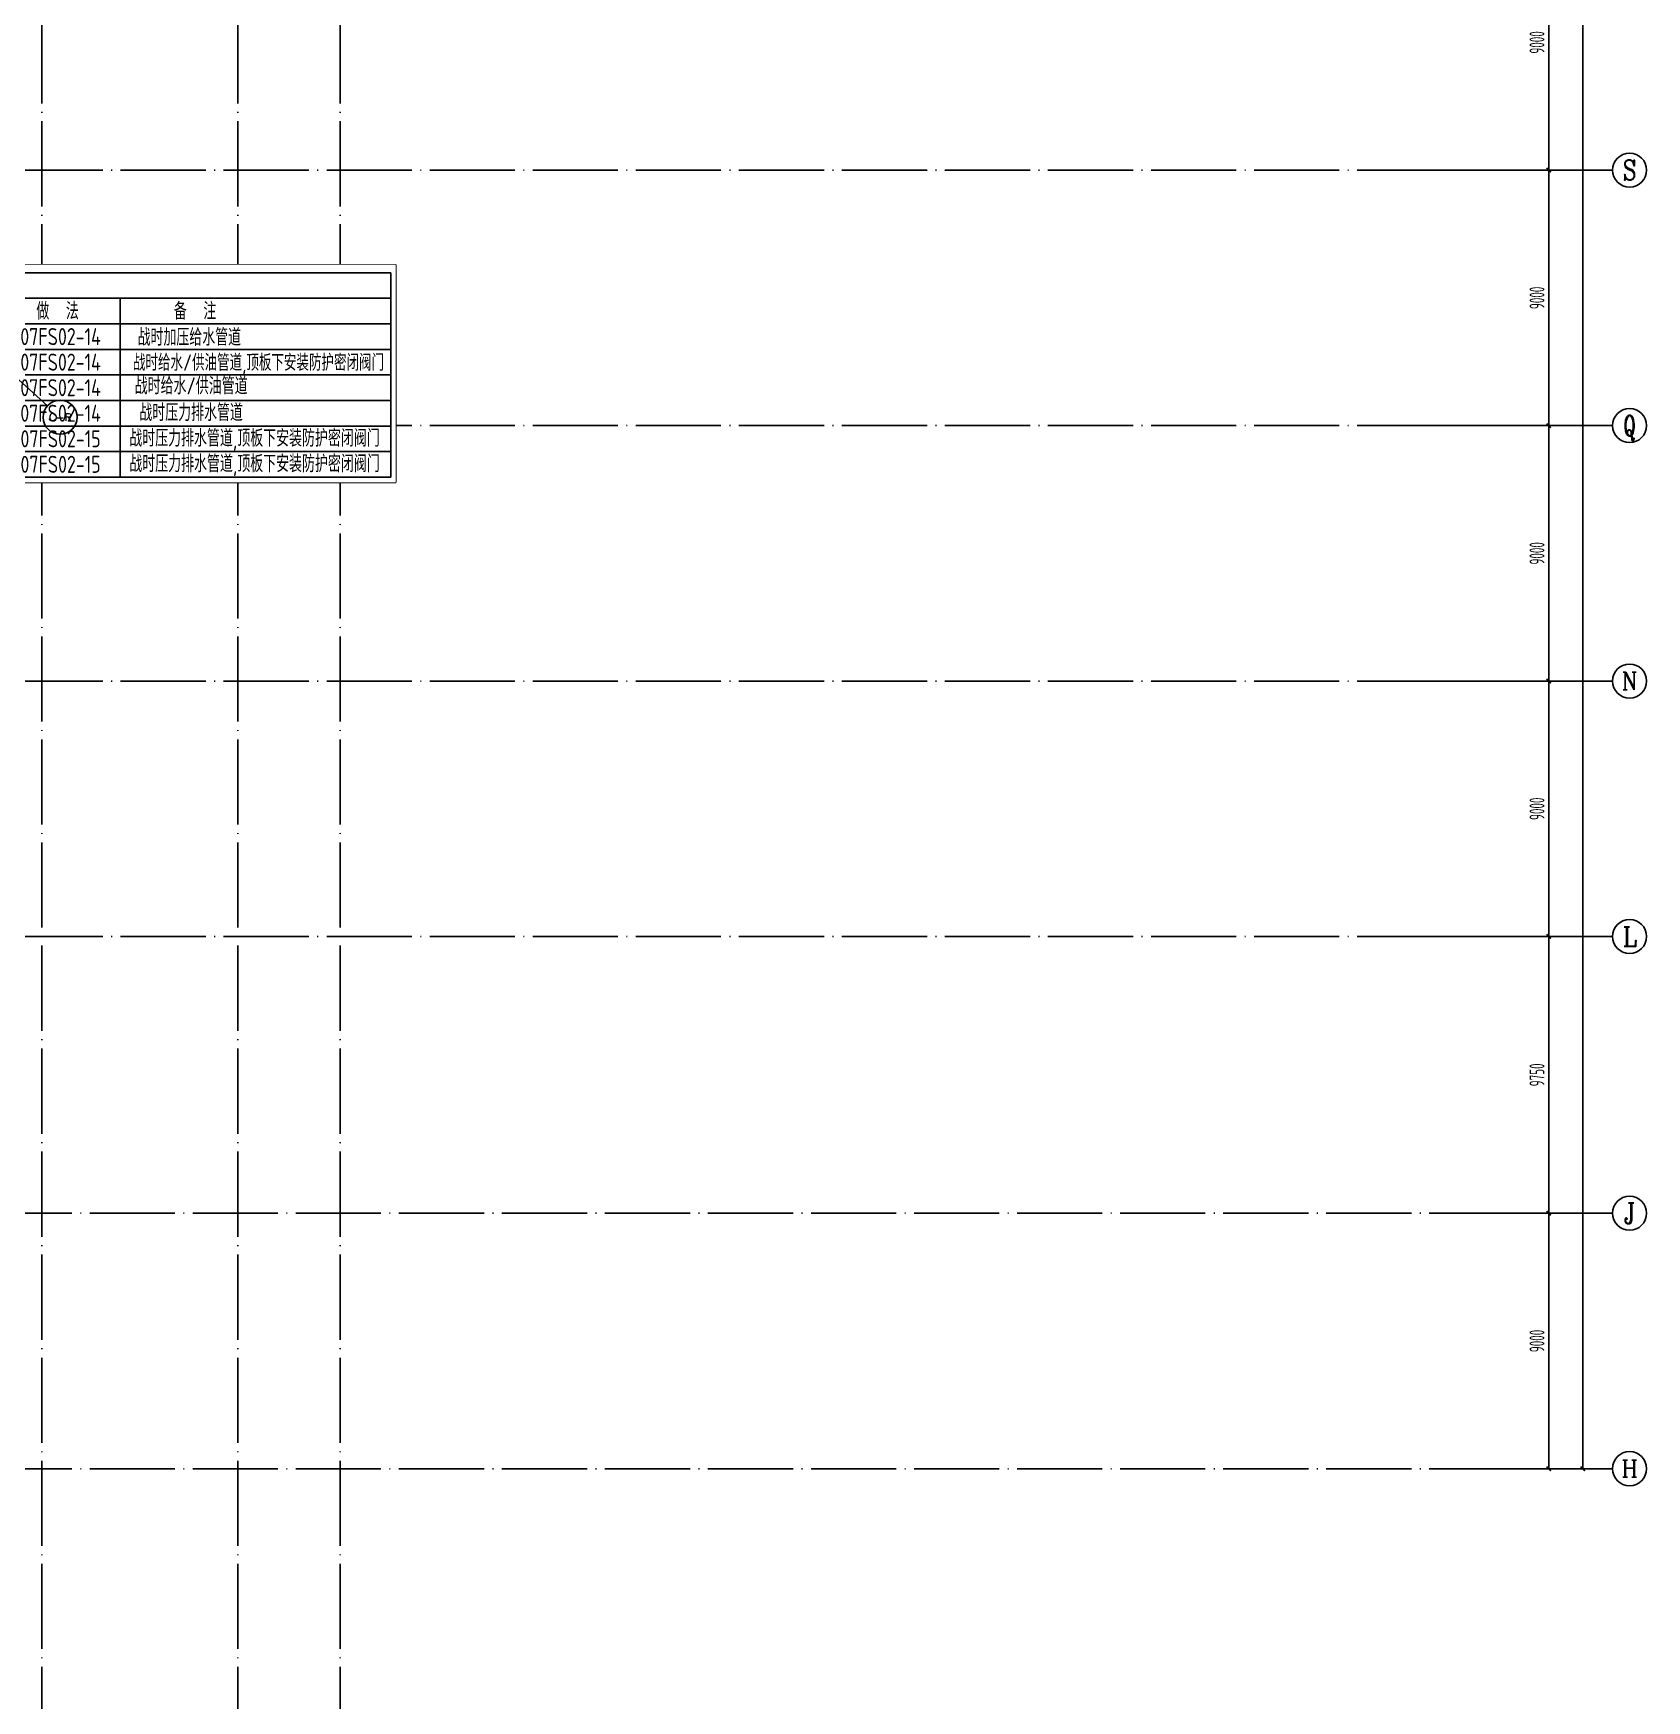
# Model space of a CAD drawing. Extents: x -473190 to 2138458, y -81875 to 2633646.
# Drawn here: x 1109052 to 1165886, y 20 to 58762 of the extents above; entities that cross this region are included whole.
import ezdxf
from ezdxf.enums import TextEntityAlignment as Align

# ---------------------------------------------------------------- set-up
doc = ezdxf.new("R2010")
doc.units = 0
doc.header["$LTSCALE"] = 1000
doc.linetypes.add('DOTE', pattern=[2.42, 2, -0.2, 0.02, -0.2])
for name, color, linetype in [('AXIS', 3, 'Continuous'), ('AXIS_TEXT', 7, 'Continuous'), ('DOTE', 1, 'DOTE'), ('TEXT-KD', 1, 'Continuous'), ('tk', 7, 'Continuous')]:
    doc.layers.add(name, color=color, linetype=linetype)
doc.styles.add('_TCH_AXIS', font='COMPLEX', dxfattribs={"bigfont": 'GBCBIG'})
doc.styles.add('_TCH_DIM_T3', font='tssdeng.shx', dxfattribs={"width": 0.564706, "bigfont": '@@@tssdchn.shx'})
doc.styles.add('COMPLEX', font='COMPLEX.shx', dxfattribs={"width": 0.65})
doc.styles.add('TYDG_02', font='TSSDENG', dxfattribs={"width": 0.8, "bigfont": 'TSSDCHN'})
doc.dimstyles.new('_TCH_ARCH&&150', dxfattribs={"dimtxt": 525, "dimasz": 150, "dimexe": 375, "dimexo": 450, "dimgap": 150, "dimtad": 1, "dimdec": 0, "dimzin": 0, "dimdsep": 46, "dimtxsty": '_TCH_DIM_T3', "dimblk": 'ARCHTICK', "dimcen": 0.09, "dimclrt": 7, "dimazin": 2, "dimtfac": 1, "dimtdec": 0, "dimtix": 1, "dimtmove": 2, "dimatfit": 3, "dimfxl": 0, "dimtolj": 1, "dimtzin": 0, "dimarcsym": 0})

# ---------------------------------------------------------------- blocks, each defined once
blk = doc.blocks.new('A$C022A711F')
at = {"layer": 'tk', "elevation": 0}
blk.add_lwpolyline([(-28142, 9751), (-2153, 9751), (-2153, 2084), (-28142, 2084)], close=True, dxfattribs=at)
blk.add_wipeout([(-28142, 9751), (-2153, 9751), (-2153, 2084), (-28142, 2084)]).translate(0, 0, 0).dxf.layer = 'tk'
at = {"layer": 'TEXT-KD', "extrusion": (1.68529e-17, -6.45804e-06, 1)}
for p, q in [((-27853, 9472, 0), (-27853, 2272, 0)), ((-27853, 9472, 0), (-2325, 9472, 0)), ((-2325, 9472, 0), (-2325, 2272, 0)), ((-27853, 8572, 0), (-2325, 8572, 0)), ((-26648, 8572, 0), (-26648, 2272, 0)), ((-24377, 8572, 0), (-24377, 2272, 0)), ((-19291, 8572, 0), (-19291, 2272, 0)), ((-15763, 8572, 0), (-15763, 2272, 0)), ((-11858, 8572, 0), (-11858, 2272, 0)), ((-27853, 7672, 0), (-2325, 7672, 0)), ((-27853, 6772, 0), (-2325, 6772, 0)), ((-27853, 5872, 0), (-2325, 5872, 0)), ((-27853, 4972, 0), (-2325, 4972, 0)), ((-27853, 4072, 0), (-2325, 4072, 0)), ((-27853, 3172), (-2325, 3172)), ((-27853, 2272, 0), (-2325, 2272, 0))]:
    blk.add_line(p, q, dxfattribs=at)
at = {"layer": 'TEXT-KD', "extrusion": (1.68529e-17, -6.45804e-06, 1), "style": 'TYDG_02', "width": 0.8}
for s, height, p in [('战时管道预留预埋防护密闭套管', 600, (-19228, 9022, 0)), ('序号', 600, (-27177, 8122, 0)), ('公称直径', 600, (-25448, 8122, 0)), ('套管直径D3（mm）', 600, (-21741, 8122, 0)), ('中心标高（m）', 600, (-17533, 8122, 0)), ('做  法', 600, (-14068, 8122, 0)), ('备  注', 600, (-9224, 8122, 0)), ('S1', 600, (-27185, 7222, 0)), ('DN25', 600, (-25448, 7222, 0)), ('48', 600, (-22303, 7222, 0)), ('详平面图', 600, (-17533, 7222, 0)), ('07FS02-14', 600, (-13963, 7222, 0)), ('战时加压给水管道', 600, (-9427, 7198, 0)), ('S2', 600, (-27185, 6322, 0)), ('DN50', 600, (-25448, 6322, 0)), ('114', 600, (-22303, 6322, 0)), ('管道穿顶板', 600, (-17602, 6298, 0)), ('07FS02-14', 600, (-13963, 6322, 0)), ('战时给水/供油管道,顶板下安装防护密闭阀门', 580, (-6991, 6306, 0)), ('S3', 600, (-27185, 5422, 0)), ('DN50', 600, (-25448, 5422, 0)), ('114', 600, (-22303, 5422, 0)), ('详平面图', 600, (-17570, 5425, 0)), ('07FS02-14', 600, (-13963, 5422, 0)), ('战时给水/供油管道', 600, (-9363, 5485, 0)), ('S4', 600, (-27185, 4522, 0)), ('DN80', 600, (-25448, 4522, 0)), ('140', 600, (-22303, 4522, 0)), ('详平面图', 600, (-17570, 4525, 0)), ('07FS02-14', 600, (-13963, 4522, 0)), ('战时压力排水管道', 600, (-9365, 4544, 0)), ('S5', 600, (-27185, 3622, 0)), ('DN80', 600, (-25448, 3622, 0)), ('140', 600, (-22303, 3622, 0)), ('管道穿顶板', 600, (-17533, 3703, 0)), ('07FS02-15', 600, (-13963, 3622, 0)), ('战时压力排水管道,顶板下安装防护密闭阀门', 600, (-7132, 3644, 0)), ('S6', 600, (-27185, 2722, 0)), ('DN100', 600, (-25448, 2722, 0)), ('159', 600, (-22303, 2722, 0)), ('管道穿顶板', 600, (-17533, 2803, 0)), ('07FS02-15', 600, (-13963, 2722, 0)), ('战时压力排水管道,顶板下安装防护密闭阀门', 600, (-7132, 2744, 0))]:
    blk.add_text(s, height=height, dxfattribs=at).set_placement(p, align=Align.MIDDLE_CENTER)
blk = doc.blocks.new('A$C26D95103')
at = {"layer": 'tk'}
blk.add_blockref('A$C022A711F', (4117.7, -118784.9), dxfattribs=at)
blk = doc.blocks.new('_ArchTick')
at = {"color": 0, "linetype": 'ByBlock', "const_width": 0.4}
blk.add_lwpolyline([(-0.5, -0.5), (0.5, 0.5)], dxfattribs=at)
blk = doc.blocks.new('*D1824')
at = {"layer": 'AXIS', "color": 0, "lineweight": -2, "transparency": 16777216}
for p, q in [((1159136, 159642), (1164011, 159642)), ((1163636, 8192), (1163636, 159642)), ((1159136, 8192), (1164011, 8192))]:
    blk.add_line(p, q, dxfattribs=at)
at = {"layer": 'Defpoints', "color": 0, "transparency": 16777216}
for p in [(1158686, 159642), (1163636, 159642), (1158686, 8192)]:
    blk.add_point(p, dxfattribs=at)
at = {"layer": 'AXIS', "color": 0, "lineweight": -2, "transparency": 16777216, "xscale": 150, "yscale": 150, "zscale": 150}
for p, rotation in [((1163636, 159642), 90), ((1163636, 8192), 270)]:
    blk.add_blockref('_ArchTick', p, dxfattribs=dict(at, rotation=rotation))
at = {"layer": 'AXIS', "color": 7, "transparency": 16777216, "insert": (1163223, 83917), "char_height": 525, "attachment_point": 5, "rotation": 90, "style": '_TCH_DIM_T3'}
blk.add_mtext('\\A1;151450', dxfattribs=at)
blk = doc.blocks.new('*D1852')
at = {"layer": 'AXIS', "color": 0, "lineweight": -2, "transparency": 16777216}
for p, q in [((1159136, 17192), (1162811, 17192)), ((1162436, 8192), (1162436, 17192)), ((1159136, 8192), (1162811, 8192))]:
    blk.add_line(p, q, dxfattribs=at)
at = {"layer": 'Defpoints', "color": 0, "transparency": 16777216}
for p in [(1158686, 17192), (1162436, 17192), (1158686, 8192)]:
    blk.add_point(p, dxfattribs=at)
at = {"layer": 'AXIS', "color": 0, "lineweight": -2, "transparency": 16777216, "xscale": 150, "yscale": 150, "zscale": 150}
for p, rotation in [((1162436, 17192), 90), ((1162436, 8192), 270)]:
    blk.add_blockref('_ArchTick', p, dxfattribs=dict(at, rotation=rotation))
at = {"layer": 'AXIS', "color": 7, "transparency": 16777216, "insert": (1162023, 12692), "char_height": 525, "attachment_point": 5, "rotation": 90, "style": '_TCH_DIM_T3'}
blk.add_mtext('\\A1;9000', dxfattribs=at)
blk = doc.blocks.new('*D1853')
at = {"layer": 'AXIS', "color": 0, "lineweight": -2, "transparency": 16777216}
for p, q in [((1159136, 26942), (1162811, 26942)), ((1162436, 17192), (1162436, 26942)), ((1159136, 17192), (1162811, 17192))]:
    blk.add_line(p, q, dxfattribs=at)
at = {"layer": 'Defpoints', "color": 0, "transparency": 16777216}
for p in [(1158686, 26942), (1162436, 26942), (1158686, 17192)]:
    blk.add_point(p, dxfattribs=at)
at = {"layer": 'AXIS', "color": 0, "lineweight": -2, "transparency": 16777216, "xscale": 150, "yscale": 150, "zscale": 150}
for p, rotation in [((1162436, 26942), 90), ((1162436, 17192), 270)]:
    blk.add_blockref('_ArchTick', p, dxfattribs=dict(at, rotation=rotation))
at = {"layer": 'AXIS', "color": 7, "transparency": 16777216, "insert": (1162023, 22067), "char_height": 525, "attachment_point": 5, "rotation": 90, "style": '_TCH_DIM_T3'}
blk.add_mtext('\\A1;9750', dxfattribs=at)
blk = doc.blocks.new('*D1854')
at = {"layer": 'AXIS', "color": 0, "lineweight": -2, "transparency": 16777216}
for p, q in [((1159136, 35942), (1162811, 35942)), ((1162436, 26942), (1162436, 35942)), ((1159136, 26942), (1162811, 26942))]:
    blk.add_line(p, q, dxfattribs=at)
at = {"layer": 'Defpoints', "color": 0, "transparency": 16777216}
for p in [(1158686, 35942), (1162436, 35942), (1158686, 26942)]:
    blk.add_point(p, dxfattribs=at)
at = {"layer": 'AXIS', "color": 0, "lineweight": -2, "transparency": 16777216, "xscale": 150, "yscale": 150, "zscale": 150}
for p, rotation in [((1162436, 35942), 90), ((1162436, 26942), 270)]:
    blk.add_blockref('_ArchTick', p, dxfattribs=dict(at, rotation=rotation))
at = {"layer": 'AXIS', "color": 7, "transparency": 16777216, "insert": (1162023, 31442), "char_height": 525, "attachment_point": 5, "rotation": 90, "style": '_TCH_DIM_T3'}
blk.add_mtext('\\A1;9000', dxfattribs=at)
blk = doc.blocks.new('*D1855')
at = {"layer": 'AXIS', "color": 0, "lineweight": -2, "transparency": 16777216}
for p, q in [((1159136, 44942), (1162811, 44942)), ((1162436, 35942), (1162436, 44942)), ((1159136, 35942), (1162811, 35942))]:
    blk.add_line(p, q, dxfattribs=at)
at = {"layer": 'Defpoints', "color": 0, "transparency": 16777216}
for p in [(1158686, 44942), (1162436, 44942), (1158686, 35942)]:
    blk.add_point(p, dxfattribs=at)
at = {"layer": 'AXIS', "color": 0, "lineweight": -2, "transparency": 16777216, "xscale": 150, "yscale": 150, "zscale": 150}
for p, rotation in [((1162436, 44942), 90), ((1162436, 35942), 270)]:
    blk.add_blockref('_ArchTick', p, dxfattribs=dict(at, rotation=rotation))
at = {"layer": 'AXIS', "color": 7, "transparency": 16777216, "insert": (1162023, 40442), "char_height": 525, "attachment_point": 5, "rotation": 90, "style": '_TCH_DIM_T3'}
blk.add_mtext('\\A1;9000', dxfattribs=at)
blk = doc.blocks.new('*D1856')
at = {"layer": 'AXIS', "color": 0, "lineweight": -2, "transparency": 16777216}
for p, q in [((1159136, 53942), (1162811, 53942)), ((1162436, 44942), (1162436, 53942)), ((1159136, 44942), (1162811, 44942))]:
    blk.add_line(p, q, dxfattribs=at)
at = {"layer": 'Defpoints', "color": 0, "transparency": 16777216}
for p in [(1158686, 53942), (1162436, 53942), (1158686, 44942)]:
    blk.add_point(p, dxfattribs=at)
at = {"layer": 'AXIS', "color": 0, "lineweight": -2, "transparency": 16777216, "xscale": 150, "yscale": 150, "zscale": 150}
for p, rotation in [((1162436, 53942), 90), ((1162436, 44942), 270)]:
    blk.add_blockref('_ArchTick', p, dxfattribs=dict(at, rotation=rotation))
at = {"layer": 'AXIS', "color": 7, "transparency": 16777216, "insert": (1162023, 49442), "char_height": 525, "attachment_point": 5, "rotation": 90, "style": '_TCH_DIM_T3'}
blk.add_mtext('\\A1;9000', dxfattribs=at)
blk = doc.blocks.new('*D1857')
at = {"layer": 'AXIS', "color": 0, "lineweight": -2, "transparency": 16777216}
for p, q in [((1159136, 62942), (1162811, 62942)), ((1162436, 53942), (1162436, 62942)), ((1159136, 53942), (1162811, 53942))]:
    blk.add_line(p, q, dxfattribs=at)
at = {"layer": 'Defpoints', "color": 0, "transparency": 16777216}
for p in [(1158686, 62942), (1162436, 62942), (1158686, 53942)]:
    blk.add_point(p, dxfattribs=at)
at = {"layer": 'AXIS', "color": 0, "lineweight": -2, "transparency": 16777216, "xscale": 150, "yscale": 150, "zscale": 150}
for p, rotation in [((1162436, 62942), 90), ((1162436, 53942), 270)]:
    blk.add_blockref('_ArchTick', p, dxfattribs=dict(at, rotation=rotation))
at = {"layer": 'AXIS', "color": 7, "transparency": 16777216, "insert": (1162023, 58442), "char_height": 525, "attachment_point": 5, "rotation": 90, "style": '_TCH_DIM_T3'}
blk.add_mtext('\\A1;9000', dxfattribs=at)
blk = doc.blocks.new('_AXISO')
blk.add_circle((0, 0), 0.5)
at = {"layer": 'AXIS_TEXT', "style": 'COMPLEX', "width": 1.041667}
blk.add_attdef('A', text='', height=0.56, dxfattribs=at).set_placement((-0.25, -0.28), (0.25, -0.28), align=Align.FIT)

msp = doc.modelspace()

# ---------------------------------------------------------------- linework, layer by layer
at = {"layer": 'AXIS'}
for p, q in [((1158685.6, 53942.4), (1164685.6, 53942.4)), ((1158685.6, 44942.4), (1164685.6, 44942.4)), ((1158685.6, 35942.4), (1164685.6, 35942.4)), ((1158685.6, 26942.4), (1164685.6, 26942.4)), ((1158685.6, 17192.4), (1164685.6, 17192.4)), ((1158685.6, 8192.4), (1164685.6, 8192.4))]:
    msp.add_line(p, q, dxfattribs=at)
for centre in [(1165285.6, 53942.4), (1165285.6, 44942.4), (1165285.6, 35942.4), (1165285.6, 26942.4), (1165285.6, 17192.4), (1165285.6, 8192.4)]:
    msp.add_circle(centre, 600, dxfattribs=at)
at = {"layer": 'DOTE', "color": 16, "linetype": 'DOTE', "ltscale": 1.5}
for p, q in [((1109356.7, 171823.5), (1109356.7, -58315.4)), ((1119856.7, 171823.5), (1119856.7, -58315.4)), ((900498, 17192.4), (1158685.6, 17192.4)), ((900498, 8192.4), (1158685.6, 8192.4))]:
    msp.add_line(p, q, dxfattribs=at)
at = {"layer": 'DOTE', "color": 127, "linetype": 'DOTE', "ltscale": 1.5}
for p, q in [((1116256.7, 171823.5), (1116256.7, -58315.4)), ((1158685.6, 53942.4), (1029856.7, 53942.4)), ((1158685.6, 44942.4), (1029856.7, 44942.4)), ((1158685.6, 35942.4), (1029856.7, 35942.4)), ((1158685.6, 26942.4), (1029856.7, 26942.4))]:
    msp.add_line(p, q, dxfattribs=at)

# ---------------------------------------------------------------- texts
at = {"layer": 'AXIS_TEXT', "style": '_TCH_AXIS'}
for s, height, p, p2 in [('S', 698.9, (1165052.7, 53592.9), (1165518.6, 53592.9)), ('N', 622.9, (1165003.9, 35630.9), (1165567.4, 35630.9)), ('L', 683.5, (1165041.5, 26600.6), (1165529.8, 26600.6)), ('J', 744.1, (1165090.8, 16820.3), (1165480.5, 16820.3)), ('H', 608.3, (1164996, 7888.2), (1165575.3, 7888.2))]:
    msp.add_text(s, height=height, dxfattribs=at).set_placement(p, p2, align=Align.FIT)
at = {"layer": 'AXIS_TEXT', "style": '_TCH_AXIS', "width": 0.807692}
msp.add_text('Q', height=715.4, dxfattribs=at).set_placement((1165065.5, 44584.7), (1165505.8, 44584.7), align=Align.FIT)

# ---------------------------------------------------------------- dimensions: what is measured, and where the dimension line sits
at = {"layer": 'AXIS'}
for p1, p2, distance, picture, middle in [((1158685.6, 8192.4), (1158685.6, 159642.4), -4950, '*D1824', (1163223.1, 83917.4)), ((1158685.6, 53942.4), (1158685.6, 62942.4), -3750, '*D1857', (1162023.1, 58442.4)), ((1158685.6, 44942.4), (1158685.6, 53942.4), -3750, '*D1856', (1162023.1, 49442.4)), ((1158685.6, 35942.4), (1158685.6, 44942.4), -3750, '*D1855', (1162023.1, 40442.4)), ((1158685.6, 26942.4), (1158685.6, 35942.4), -3750, '*D1854', (1162023.1, 31442.4)), ((1158685.6, 17192.4), (1158685.6, 26942.4), -3750, '*D1853', (1162023.1, 22067.4)), ((1158685.6, 8192.4), (1158685.6, 17192.4), -3750, '*D1852', (1162023.1, 12692.4))]:
    dim = msp.add_aligned_dim(p1=p1, p2=p2, distance=distance, dimstyle='_TCH_ARCH&&150', dxfattribs=at)
    dim.commit()
    dim.dimension.update_dxf_attribs({"geometry": picture, "text_midpoint": middle})

# ---------------------------------------------------------------- next in the draw order: block references
msp.add_blockref('A$C26D95103', (1119856.7, 159640.6))

# ---------------------------------------------------------------- next in the draw order: linework, layer by layer
msp.add_line((1105090.4, 49652.1), (1109549.3, 45637.4), dxfattribs=at)

# ---------------------------------------------------------------- next in the draw order: block references
ref = msp.add_blockref('_AXISO', (1109995.2, 45235.9), dxfattribs=dict(at, xscale=1200, yscale=1200, zscale=1200))
ref.add_attrib('A', 'C-R', dxfattribs={"layer": 'AXIS_TEXT', "height": 258.24, "style": '_TCH_AXIS'}).set_placement((1109595.5, 45106.8), (1110394.8, 45106.8), align=Align.FIT)

doc.saveas('drawing.dxf')
